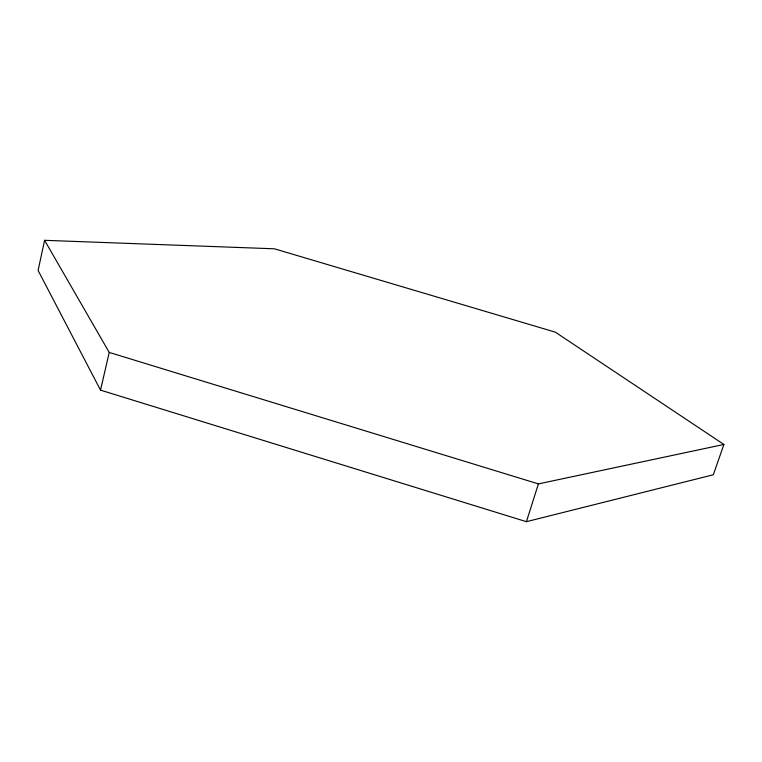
<?xml version="1.0" encoding="UTF-8"?>
<svg xmlns="http://www.w3.org/2000/svg" width="762" height="762" viewBox="0 0 762 762"><rect width="100%" height="100%" fill="white"/><g stroke="black" fill="none" stroke-linecap="round" stroke-linejoin="round"><path stroke-width="1.14" d="M44.577 240.316L38.1 270.472L100.517 390.134L526.428 521.684L713.327 474.764L723.9 444.465L555.336 332.156L274.444 248.803L44.577 240.316L109.233 352.425L100.517 390.134M526.428 521.684L538.401 483.899L723.9 444.465M109.233 352.425L538.401 483.899"/></g></svg>
